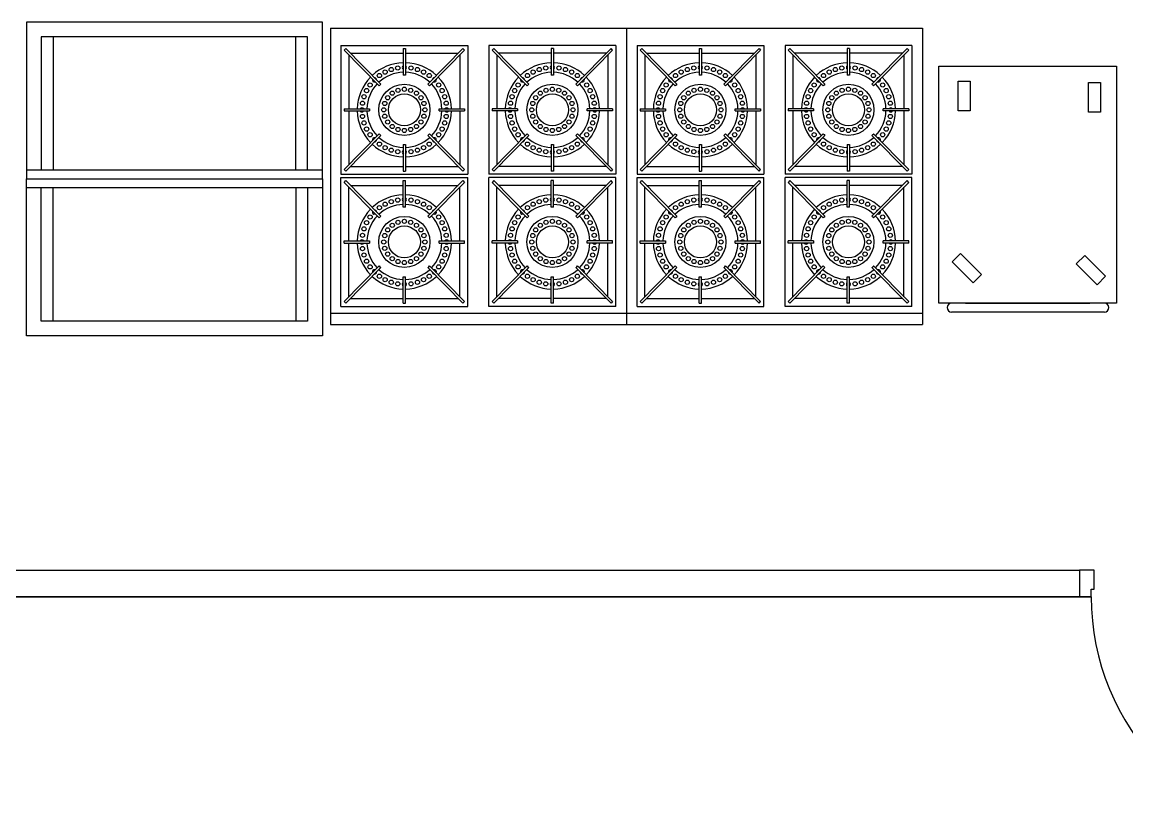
# Model space of a CAD drawing. Header units: metres. Extents: x -331 to 2982, y 362 to 2539.
# Drawn here: x 2870.933 to 2874.665, y 1395.24 to 1397.919 of the extents above; entities that cross this region are included whole.
import ezdxf

# ---------------------------------------------------------------- set-up
doc = ezdxf.new("R2010")
doc.units = ezdxf.units.M
doc.layers.add('Div', color=251, linetype='Continuous')
doc.layers.add('Pis', color=251, linetype='Continuous')

msp = doc.modelspace()

# ---------------------------------------------------------------- linework, layer by layer
at = {"layer": 'Div', "lineweight": 0}
for p, q in [((2869.6673, 1396.0675), (2874.5043, 1396.0675)), ((2871.4911, 1396.0675), (2874.5043, 1396.0675)), ((2869.6673, 1395.9775), (2874.5043, 1395.9775)), ((2874.5043, 1395.9775), (2869.6673, 1395.9775))]:
    msp.add_line(p, q, dxfattribs=at)
at = {"layer": 'Pis'}
for p, q in [((2870.9474, 1397.9185), (2870.9474, 1397.3885)), ((2871.9474, 1397.9185), (2870.9474, 1397.9185)), ((2871.9474, 1397.3885), (2871.9474, 1397.9185)), ((2871.9742, 1397.8975), (2871.9742, 1396.8975)), ((2871.9742, 1397.8975), (2872.9742, 1397.8975)), ((2872.9742, 1397.8975), (2872.9742, 1396.8975)), ((2872.9742, 1397.8975), (2872.9742, 1396.8975)), ((2872.9742, 1397.8975), (2873.9742, 1397.8975)), ((2873.9742, 1397.8975), (2873.9742, 1396.8975)), ((2870.9974, 1397.8685), (2870.9974, 1397.4185)), ((2871.8974, 1397.8685), (2870.9974, 1397.8685)), ((2871.0374, 1397.8685), (2871.0374, 1397.4185)), ((2871.8574, 1397.4185), (2871.8574, 1397.8685)), ((2871.8974, 1397.4185), (2871.8974, 1397.8685)), ((2872.01, 1397.8399), (2872.01, 1397.4043)), ((2872.01, 1397.8399), (2872.4384, 1397.8399)), ((2872.0207, 1397.8233), (2872.0261, 1397.8291)), ((2872.0207, 1397.8233), (2872.1389, 1397.7031)), ((2872.0261, 1397.8291), (2872.1446, 1397.7087)), ((2872.2204, 1397.8291), (2872.2204, 1397.7396)), ((2872.2204, 1397.8291), (2872.2279, 1397.8291)), ((2872.2279, 1397.8291), (2872.2279, 1397.7396)), ((2872.3037, 1397.7087), (2872.4222, 1397.8291)), ((2872.3094, 1397.7031), (2872.4277, 1397.8233)), ((2872.4222, 1397.8291), (2872.4277, 1397.8233)), ((2872.4384, 1397.8399), (2872.4384, 1397.4043)), ((2872.51, 1397.8399), (2872.51, 1397.4043)), ((2872.9384, 1397.8399), (2872.51, 1397.8399)), ((2872.5261, 1397.8291), (2872.5207, 1397.8233)), ((2872.6389, 1397.7031), (2872.5207, 1397.8233)), ((2872.6446, 1397.7087), (2872.5261, 1397.8291)), ((2872.7204, 1397.8291), (2872.7204, 1397.7396)), ((2872.7279, 1397.8291), (2872.7204, 1397.8291)), ((2872.7279, 1397.8291), (2872.7279, 1397.7396)), ((2872.9222, 1397.8291), (2872.8037, 1397.7087)), ((2872.9277, 1397.8233), (2872.8094, 1397.7031)), ((2872.9277, 1397.8233), (2872.9222, 1397.8291)), ((2872.9384, 1397.8399), (2872.9384, 1397.4043)), ((2873.01, 1397.8399), (2873.01, 1397.4043)), ((2873.01, 1397.8399), (2873.4384, 1397.8399)), ((2873.0207, 1397.8233), (2873.0261, 1397.8291)), ((2873.0207, 1397.8233), (2873.1389, 1397.7031)), ((2873.0261, 1397.8291), (2873.1446, 1397.7087)), ((2873.2204, 1397.8291), (2873.2204, 1397.7396)), ((2873.2204, 1397.8291), (2873.2279, 1397.8291)), ((2873.2279, 1397.8291), (2873.2279, 1397.7396)), ((2873.3037, 1397.7087), (2873.4222, 1397.8291)), ((2873.3094, 1397.7031), (2873.4277, 1397.8233)), ((2873.4222, 1397.8291), (2873.4277, 1397.8233)), ((2873.4384, 1397.8399), (2873.4384, 1397.4043)), ((2873.51, 1397.8399), (2873.51, 1397.4043)), ((2873.9384, 1397.8399), (2873.51, 1397.8399)), ((2873.5261, 1397.8291), (2873.5207, 1397.8233)), ((2873.6389, 1397.7031), (2873.5207, 1397.8233)), ((2873.6446, 1397.7087), (2873.5261, 1397.8291)), ((2873.7204, 1397.8291), (2873.7204, 1397.7396)), ((2873.7279, 1397.8291), (2873.7204, 1397.8291)), ((2873.7279, 1397.8291), (2873.7279, 1397.7396)), ((2873.9222, 1397.8291), (2873.8037, 1397.7087)), ((2873.9277, 1397.8233), (2873.8094, 1397.7031)), ((2873.9277, 1397.8233), (2873.9222, 1397.8291)), ((2873.9384, 1397.8399), (2873.9384, 1397.4043)), ((2872.0368, 1397.8069), (2872.0368, 1397.6258)), ((2872.0419, 1397.8131), (2872.2204, 1397.8131)), ((2872.2279, 1397.8131), (2872.4064, 1397.8131)), ((2872.4116, 1397.8069), (2872.4116, 1397.6258)), ((2872.5368, 1397.8069), (2872.5368, 1397.6258)), ((2872.7204, 1397.8131), (2872.5419, 1397.8131)), ((2872.9064, 1397.8131), (2872.7279, 1397.8131)), ((2872.9116, 1397.8069), (2872.9116, 1397.6258)), ((2873.0368, 1397.8069), (2873.0368, 1397.6258)), ((2873.0419, 1397.8131), (2873.2204, 1397.8131)), ((2873.2279, 1397.8131), (2873.4064, 1397.8131)), ((2873.4116, 1397.8069), (2873.4116, 1397.6258)), ((2873.5368, 1397.8069), (2873.5368, 1397.6258)), ((2873.7204, 1397.8131), (2873.5419, 1397.8131)), ((2873.9064, 1397.8131), (2873.7279, 1397.8131)), ((2873.9116, 1397.8069), (2873.9116, 1397.6258)), ((2874.0294, 1396.9691), (2874.0294, 1397.7691)), ((2874.0294, 1397.7691), (2874.6294, 1397.7691)), ((2874.6294, 1397.7691), (2874.6294, 1396.9691)), ((2874.0949, 1397.7189), (2874.1349, 1397.7189)), ((2874.0949, 1397.6189), (2874.0949, 1397.7189)), ((2874.1349, 1397.7189), (2874.1349, 1397.6189)), ((2874.5353, 1397.6146), (2874.5353, 1397.7146)), ((2874.5353, 1397.7146), (2874.5753, 1397.7146)), ((2874.5753, 1397.7146), (2874.5753, 1397.6146)), ((2872.0207, 1397.6258), (2872.0207, 1397.6183)), ((2872.0207, 1397.6258), (2872.1066, 1397.6258)), ((2872.0207, 1397.6183), (2872.1066, 1397.6183)), ((2872.0368, 1397.6183), (2872.0368, 1397.4372)), ((2872.3417, 1397.6258), (2872.4277, 1397.6258)), ((2872.3417, 1397.6183), (2872.4277, 1397.6183)), ((2872.4116, 1397.6183), (2872.4116, 1397.4372)), ((2872.4277, 1397.6258), (2872.4277, 1397.6183)), ((2872.5207, 1397.6258), (2872.5207, 1397.6183)), ((2872.6066, 1397.6258), (2872.5207, 1397.6258)), ((2872.6066, 1397.6183), (2872.5207, 1397.6183)), ((2872.5368, 1397.6183), (2872.5368, 1397.4372)), ((2872.9277, 1397.6258), (2872.8417, 1397.6258)), ((2872.9277, 1397.6183), (2872.8417, 1397.6183)), ((2872.9116, 1397.6183), (2872.9116, 1397.4372)), ((2872.9277, 1397.6258), (2872.9277, 1397.6183)), ((2873.0207, 1397.6258), (2873.0207, 1397.6183)), ((2873.0207, 1397.6258), (2873.1066, 1397.6258)), ((2873.0207, 1397.6183), (2873.1066, 1397.6183)), ((2873.0368, 1397.6183), (2873.0368, 1397.4372)), ((2873.3417, 1397.6258), (2873.4277, 1397.6258)), ((2873.3417, 1397.6183), (2873.4277, 1397.6183)), ((2873.4116, 1397.6183), (2873.4116, 1397.4372)), ((2873.4277, 1397.6258), (2873.4277, 1397.6183)), ((2873.5207, 1397.6258), (2873.5207, 1397.6183)), ((2873.6066, 1397.6258), (2873.5207, 1397.6258)), ((2873.6066, 1397.6183), (2873.5207, 1397.6183)), ((2873.5368, 1397.6183), (2873.5368, 1397.4372)), ((2873.9277, 1397.6258), (2873.8417, 1397.6258)), ((2873.9277, 1397.6183), (2873.8417, 1397.6183)), ((2873.9116, 1397.6183), (2873.9116, 1397.4372)), ((2873.9277, 1397.6258), (2873.9277, 1397.6183)), ((2874.1349, 1397.6189), (2874.0949, 1397.6189)), ((2874.5753, 1397.6146), (2874.5353, 1397.6146)), ((2872.0207, 1397.4209), (2872.1389, 1397.5411)), ((2872.0261, 1397.415), (2872.1446, 1397.5355)), ((2872.3037, 1397.5355), (2872.4222, 1397.415)), ((2872.3094, 1397.5411), (2872.4277, 1397.4209)), ((2872.6389, 1397.5411), (2872.5207, 1397.4209)), ((2872.6446, 1397.5355), (2872.5261, 1397.415)), ((2872.9222, 1397.415), (2872.8037, 1397.5355)), ((2872.9277, 1397.4209), (2872.8094, 1397.5411)), ((2873.0207, 1397.4209), (2873.1389, 1397.5411)), ((2873.0261, 1397.415), (2873.1446, 1397.5355)), ((2873.3037, 1397.5355), (2873.4222, 1397.415)), ((2873.3094, 1397.5411), (2873.4277, 1397.4209)), ((2873.6389, 1397.5411), (2873.5207, 1397.4209)), ((2873.6446, 1397.5355), (2873.5261, 1397.415)), ((2873.9222, 1397.415), (2873.8037, 1397.5355)), ((2873.9277, 1397.4209), (2873.8094, 1397.5411)), ((2872.2204, 1397.5046), (2872.2204, 1397.415)), ((2872.2279, 1397.5046), (2872.2279, 1397.415)), ((2872.7204, 1397.5046), (2872.7204, 1397.415)), ((2872.7279, 1397.5046), (2872.7279, 1397.415)), ((2873.2204, 1397.5046), (2873.2204, 1397.415)), ((2873.2279, 1397.5046), (2873.2279, 1397.415)), ((2873.7204, 1397.5046), (2873.7204, 1397.415)), ((2873.7279, 1397.5046), (2873.7279, 1397.415)), ((2871.9474, 1397.4185), (2870.9474, 1397.4185)), ((2872.01, 1397.4043), (2872.4384, 1397.4043)), ((2872.0207, 1397.4209), (2872.0261, 1397.415)), ((2872.0419, 1397.4311), (2872.2204, 1397.4311)), ((2872.2204, 1397.415), (2872.2279, 1397.415)), ((2872.2279, 1397.4311), (2872.4064, 1397.4311)), ((2872.4222, 1397.415), (2872.4277, 1397.4209)), ((2872.9384, 1397.4043), (2872.51, 1397.4043)), ((2872.5261, 1397.415), (2872.5207, 1397.4209)), ((2872.7204, 1397.4311), (2872.5419, 1397.4311)), ((2872.7279, 1397.415), (2872.7204, 1397.415)), ((2872.9064, 1397.4311), (2872.7279, 1397.4311)), ((2872.9277, 1397.4209), (2872.9222, 1397.415)), ((2873.01, 1397.4043), (2873.4384, 1397.4043)), ((2873.0207, 1397.4209), (2873.0261, 1397.415)), ((2873.0419, 1397.4311), (2873.2204, 1397.4311)), ((2873.2204, 1397.415), (2873.2279, 1397.415)), ((2873.2279, 1397.4311), (2873.4064, 1397.4311)), ((2873.4222, 1397.415), (2873.4277, 1397.4209)), ((2873.9384, 1397.4043), (2873.51, 1397.4043)), ((2873.5261, 1397.415), (2873.5207, 1397.4209)), ((2873.7204, 1397.4311), (2873.5419, 1397.4311)), ((2873.7279, 1397.415), (2873.7204, 1397.415)), ((2873.9064, 1397.4311), (2873.7279, 1397.4311)), ((2873.9277, 1397.4209), (2873.9222, 1397.415)), ((2870.9474, 1397.3885), (2871.9474, 1397.3885)), ((2870.9474, 1396.8585), (2870.9474, 1397.3885)), ((2870.9474, 1397.3885), (2871.9474, 1397.3885)), ((2871.9474, 1397.3885), (2871.9474, 1396.8585)), ((2872.01, 1396.958), (2872.01, 1397.3936)), ((2872.01, 1397.3936), (2872.4384, 1397.3936)), ((2872.0207, 1397.377), (2872.0261, 1397.3829)), ((2872.0207, 1397.377), (2872.1389, 1397.2568)), ((2872.0261, 1397.3829), (2872.1446, 1397.2624)), ((2872.0419, 1397.3668), (2872.2204, 1397.3668)), ((2872.2204, 1397.3829), (2872.2279, 1397.3829)), ((2872.2204, 1397.2933), (2872.2204, 1397.3829)), ((2872.2279, 1397.2933), (2872.2279, 1397.3829)), ((2872.2279, 1397.3668), (2872.4064, 1397.3668)), ((2872.3037, 1397.2624), (2872.4222, 1397.3829)), ((2872.3094, 1397.2568), (2872.4277, 1397.377)), ((2872.4222, 1397.3829), (2872.4277, 1397.377)), ((2872.4384, 1396.958), (2872.4384, 1397.3936)), ((2872.51, 1396.958), (2872.51, 1397.3936)), ((2872.9384, 1397.3936), (2872.51, 1397.3936)), ((2872.5261, 1397.3829), (2872.5207, 1397.377)), ((2872.6389, 1397.2568), (2872.5207, 1397.377)), ((2872.6446, 1397.2624), (2872.5261, 1397.3829)), ((2872.7204, 1397.3668), (2872.5419, 1397.3668)), ((2872.7279, 1397.3829), (2872.7204, 1397.3829)), ((2872.7204, 1397.2933), (2872.7204, 1397.3829)), ((2872.7279, 1397.2933), (2872.7279, 1397.3829)), ((2872.9064, 1397.3668), (2872.7279, 1397.3668)), ((2872.9222, 1397.3829), (2872.8037, 1397.2624)), ((2872.9277, 1397.377), (2872.8094, 1397.2568)), ((2872.9277, 1397.377), (2872.9222, 1397.3829)), ((2872.9384, 1396.958), (2872.9384, 1397.3936)), ((2873.01, 1396.958), (2873.01, 1397.3936)), ((2873.01, 1397.3936), (2873.4384, 1397.3936)), ((2873.0207, 1397.377), (2873.0261, 1397.3829)), ((2873.0207, 1397.377), (2873.1389, 1397.2568)), ((2873.0261, 1397.3829), (2873.1446, 1397.2624)), ((2873.0419, 1397.3668), (2873.2204, 1397.3668)), ((2873.2204, 1397.3829), (2873.2279, 1397.3829)), ((2873.2204, 1397.2933), (2873.2204, 1397.3829)), ((2873.2279, 1397.2933), (2873.2279, 1397.3829)), ((2873.2279, 1397.3668), (2873.4064, 1397.3668)), ((2873.3037, 1397.2624), (2873.4222, 1397.3829)), ((2873.3094, 1397.2568), (2873.4277, 1397.377)), ((2873.4222, 1397.3829), (2873.4277, 1397.377)), ((2873.4384, 1396.958), (2873.4384, 1397.3936)), ((2873.51, 1396.958), (2873.51, 1397.3936)), ((2873.9384, 1397.3936), (2873.51, 1397.3936)), ((2873.5261, 1397.3829), (2873.5207, 1397.377)), ((2873.6389, 1397.2568), (2873.5207, 1397.377)), ((2873.6446, 1397.2624), (2873.5261, 1397.3829)), ((2873.7204, 1397.3668), (2873.5419, 1397.3668)), ((2873.7279, 1397.3829), (2873.7204, 1397.3829)), ((2873.7204, 1397.2933), (2873.7204, 1397.3829)), ((2873.7279, 1397.2933), (2873.7279, 1397.3829)), ((2873.9064, 1397.3668), (2873.7279, 1397.3668)), ((2873.9222, 1397.3829), (2873.8037, 1397.2624)), ((2873.9277, 1397.377), (2873.8094, 1397.2568)), ((2873.9277, 1397.377), (2873.9222, 1397.3829)), ((2873.9384, 1396.958), (2873.9384, 1397.3936)), ((2871.9474, 1397.3585), (2870.9474, 1397.3585)), ((2870.9974, 1396.9085), (2870.9974, 1397.3585)), ((2871.0374, 1396.9085), (2871.0374, 1397.3585)), ((2871.8574, 1397.3585), (2871.8574, 1396.9085)), ((2871.8974, 1397.3585), (2871.8974, 1396.9085)), ((2872.0368, 1397.1796), (2872.0368, 1397.3607)), ((2872.4116, 1397.1796), (2872.4116, 1397.3607)), ((2872.5368, 1397.1796), (2872.5368, 1397.3607)), ((2872.9116, 1397.1796), (2872.9116, 1397.3607)), ((2873.0368, 1397.1796), (2873.0368, 1397.3607)), ((2873.4116, 1397.1796), (2873.4116, 1397.3607)), ((2873.5368, 1397.1796), (2873.5368, 1397.3607)), ((2873.9116, 1397.1796), (2873.9116, 1397.3607)), ((2872.0207, 1397.1796), (2872.1066, 1397.1796)), ((2872.0207, 1397.1721), (2872.0207, 1397.1796)), ((2872.3417, 1397.1796), (2872.4277, 1397.1796)), ((2872.4277, 1397.1721), (2872.4277, 1397.1796)), ((2872.6066, 1397.1796), (2872.5207, 1397.1796)), ((2872.5207, 1397.1721), (2872.5207, 1397.1796)), ((2872.9277, 1397.1796), (2872.8417, 1397.1796)), ((2872.9277, 1397.1721), (2872.9277, 1397.1796)), ((2873.0207, 1397.1796), (2873.1066, 1397.1796)), ((2873.0207, 1397.1721), (2873.0207, 1397.1796)), ((2873.3417, 1397.1796), (2873.4277, 1397.1796)), ((2873.4277, 1397.1721), (2873.4277, 1397.1796)), ((2873.6066, 1397.1796), (2873.5207, 1397.1796)), ((2873.5207, 1397.1721), (2873.5207, 1397.1796)), ((2873.9277, 1397.1796), (2873.8417, 1397.1796)), ((2873.9277, 1397.1721), (2873.9277, 1397.1796)), ((2872.0207, 1397.1721), (2872.1066, 1397.1721)), ((2872.0368, 1396.9909), (2872.0368, 1397.1721)), ((2872.3417, 1397.1721), (2872.4277, 1397.1721)), ((2872.4116, 1396.9909), (2872.4116, 1397.1721)), ((2872.6066, 1397.1721), (2872.5207, 1397.1721)), ((2872.5368, 1396.9909), (2872.5368, 1397.1721)), ((2872.9277, 1397.1721), (2872.8417, 1397.1721)), ((2872.9116, 1396.9909), (2872.9116, 1397.1721)), ((2873.0207, 1397.1721), (2873.1066, 1397.1721)), ((2873.0368, 1396.9909), (2873.0368, 1397.1721)), ((2873.3417, 1397.1721), (2873.4277, 1397.1721)), ((2873.4116, 1396.9909), (2873.4116, 1397.1721)), ((2873.6066, 1397.1721), (2873.5207, 1397.1721)), ((2873.5368, 1396.9909), (2873.5368, 1397.1721)), ((2873.9277, 1397.1721), (2873.8417, 1397.1721)), ((2873.9116, 1396.9909), (2873.9116, 1397.1721)), ((2874.0746, 1397.1084), (2874.1029, 1397.1367)), ((2874.1453, 1397.0377), (2874.0746, 1397.1084)), ((2874.1029, 1397.1367), (2874.1736, 1397.066)), ((2874.4939, 1397.1022), (2874.5222, 1397.1305)), ((2874.5222, 1397.1305), (2874.5929, 1397.0597)), ((2872.0207, 1396.9746), (2872.1389, 1397.0948)), ((2872.0261, 1396.9687), (2872.1446, 1397.0892)), ((2872.3037, 1397.0892), (2872.4222, 1396.9687)), ((2872.3094, 1397.0948), (2872.4277, 1396.9746)), ((2872.6389, 1397.0948), (2872.5207, 1396.9746)), ((2872.6446, 1397.0892), (2872.5261, 1396.9687)), ((2872.9222, 1396.9687), (2872.8037, 1397.0892)), ((2872.9277, 1396.9746), (2872.8094, 1397.0948)), ((2873.0207, 1396.9746), (2873.1389, 1397.0948)), ((2873.0261, 1396.9687), (2873.1446, 1397.0892)), ((2873.3037, 1397.0892), (2873.4222, 1396.9687)), ((2873.3094, 1397.0948), (2873.4277, 1396.9746)), ((2873.6389, 1397.0948), (2873.5207, 1396.9746)), ((2873.6446, 1397.0892), (2873.5261, 1396.9687)), ((2873.9222, 1396.9687), (2873.8037, 1397.0892)), ((2873.9277, 1396.9746), (2873.8094, 1397.0948)), ((2874.5647, 1397.0315), (2874.4939, 1397.1022)), ((2872.2204, 1396.9687), (2872.2204, 1397.0583)), ((2872.2279, 1396.9687), (2872.2279, 1397.0583)), ((2872.7204, 1396.9687), (2872.7204, 1397.0583)), ((2872.7279, 1396.9687), (2872.7279, 1397.0583)), ((2873.2204, 1396.9687), (2873.2204, 1397.0583)), ((2873.2279, 1396.9687), (2873.2279, 1397.0583)), ((2873.7204, 1396.9687), (2873.7204, 1397.0583)), ((2873.7279, 1396.9687), (2873.7279, 1397.0583)), ((2874.1736, 1397.066), (2874.1453, 1397.0377)), ((2874.5929, 1397.0597), (2874.5647, 1397.0315)), ((2872.01, 1396.958), (2872.4384, 1396.958)), ((2872.0207, 1396.9746), (2872.0261, 1396.9687)), ((2872.0419, 1396.9848), (2872.2204, 1396.9848)), ((2872.2204, 1396.9687), (2872.2279, 1396.9687)), ((2872.2279, 1396.9848), (2872.4064, 1396.9848)), ((2872.4222, 1396.9687), (2872.4277, 1396.9746)), ((2872.9384, 1396.958), (2872.51, 1396.958)), ((2872.5261, 1396.9687), (2872.5207, 1396.9746)), ((2872.7204, 1396.9848), (2872.5419, 1396.9848)), ((2872.7279, 1396.9687), (2872.7204, 1396.9687)), ((2872.9064, 1396.9848), (2872.7279, 1396.9848)), ((2872.9277, 1396.9746), (2872.9222, 1396.9687)), ((2873.01, 1396.958), (2873.4384, 1396.958)), ((2873.0207, 1396.9746), (2873.0261, 1396.9687)), ((2873.0419, 1396.9848), (2873.2204, 1396.9848)), ((2873.2204, 1396.9687), (2873.2279, 1396.9687)), ((2873.2279, 1396.9848), (2873.4064, 1396.9848)), ((2873.4222, 1396.9687), (2873.4277, 1396.9746)), ((2873.9384, 1396.958), (2873.51, 1396.958)), ((2873.5261, 1396.9687), (2873.5207, 1396.9746)), ((2873.7204, 1396.9848), (2873.5419, 1396.9848)), ((2873.7279, 1396.9687), (2873.7204, 1396.9687)), ((2873.9064, 1396.9848), (2873.7279, 1396.9848)), ((2873.9277, 1396.9746), (2873.9222, 1396.9687)), ((2874.6294, 1396.9691), (2874.0294, 1396.9691)), ((2874.1194, 1396.9691), (2874.5394, 1396.9691)), ((2871.9742, 1396.9356), (2872.9742, 1396.9356)), ((2872.9742, 1396.9356), (2873.9742, 1396.9356)), ((2874.5888, 1396.9391), (2874.0723, 1396.9391)), ((2871.8974, 1396.9085), (2870.9974, 1396.9085)), ((2871.9742, 1396.8975), (2872.9742, 1396.8975)), ((2872.9742, 1396.8975), (2873.9742, 1396.8975)), ((2871.9474, 1396.8585), (2870.9474, 1396.8585)), ((2869.6673, 1396.0675), (2874.5043, 1396.0675)), ((2871.4911, 1396.0675), (2874.5043, 1396.0675)), ((2874.5543, 1396.0675), (2874.5043, 1396.0675)), ((2874.5543, 1396.0675), (2874.5043, 1396.0675)), ((2874.5043, 1396.0675), (2874.5043, 1395.9775)), ((2874.5543, 1396.0025), (2874.5543, 1396.0675)), ((2874.5443, 1395.9775), (2874.5443, 1396.0025)), ((2874.5443, 1396.0025), (2874.5543, 1396.0025)), ((2869.6673, 1395.9775), (2874.5043, 1395.9775)), ((2874.5043, 1395.9775), (2869.6673, 1395.9775)), ((2874.5443, 1395.9775), (2874.5043, 1395.9775)), ((2874.5043, 1395.9775), (2874.5443, 1395.9775))]:
    msp.add_line(p, q, dxfattribs=at)
for centre, radius in [((2872.14, 1397.7379), 0.00711), ((2872.1592, 1397.7496), 0.00711), ((2872.1799, 1397.7582), 0.00711), ((2872.2018, 1397.7635), 0.00711), ((2872.2466, 1397.7635), 0.00711), ((2872.2684, 1397.7582), 0.00711), ((2872.2892, 1397.7496), 0.00711), ((2872.3083, 1397.7379), 0.00711), ((2872.64, 1397.7379), 0.00711), ((2872.6592, 1397.7496), 0.00711), ((2872.6799, 1397.7582), 0.00711), ((2872.7018, 1397.7635), 0.00711), ((2872.7466, 1397.7635), 0.00711), ((2872.7684, 1397.7582), 0.00711), ((2872.7892, 1397.7496), 0.00711), ((2872.8083, 1397.7379), 0.00711), ((2873.14, 1397.7379), 0.00711), ((2873.1592, 1397.7496), 0.00711), ((2873.1799, 1397.7582), 0.00711), ((2873.2018, 1397.7635), 0.00711), ((2873.2466, 1397.7635), 0.00711), ((2873.2684, 1397.7582), 0.00711), ((2873.2892, 1397.7496), 0.00711), ((2873.3083, 1397.7379), 0.00711), ((2873.64, 1397.7379), 0.00711), ((2873.6592, 1397.7496), 0.00711), ((2873.6799, 1397.7582), 0.00711), ((2873.7018, 1397.7635), 0.00711), ((2873.7466, 1397.7635), 0.00711), ((2873.7684, 1397.7582), 0.00711), ((2873.7892, 1397.7496), 0.00711), ((2873.8083, 1397.7379), 0.00711), ((2872.1084, 1397.7062), 0.00711), ((2872.2242, 1397.6221), 0.0863), ((2872.34, 1397.7062), 0.00711), ((2872.6084, 1397.7062), 0.00711), ((2872.7242, 1397.6221), 0.0863), ((2872.84, 1397.7062), 0.00711), ((2873.1084, 1397.7062), 0.00711), ((2873.2242, 1397.6221), 0.0863), ((2873.34, 1397.7062), 0.00711), ((2873.6084, 1397.7062), 0.00711), ((2873.7242, 1397.6221), 0.0863), ((2873.84, 1397.7062), 0.00711), ((2872.088, 1397.6663), 0.00711), ((2872.0966, 1397.6871), 0.00711), ((2872.1679, 1397.663), 0.00711), ((2872.2242, 1397.6221), 0.0541), ((2872.1833, 1397.6784), 0.00711), ((2872.2027, 1397.6882), 0.00711), ((2872.2242, 1397.6916), 0.00711), ((2872.2457, 1397.6882), 0.00711), ((2872.2651, 1397.6784), 0.00711), ((2872.2804, 1397.663), 0.00711), ((2872.3517, 1397.6871), 0.00711), ((2872.3603, 1397.6663), 0.00711), ((2872.588, 1397.6663), 0.00711), ((2872.5966, 1397.6871), 0.00711), ((2872.6679, 1397.663), 0.00711), ((2872.7242, 1397.6221), 0.0541), ((2872.6833, 1397.6784), 0.00711), ((2872.7027, 1397.6882), 0.00711), ((2872.7242, 1397.6916), 0.00711), ((2872.7457, 1397.6882), 0.00711), ((2872.7651, 1397.6784), 0.00711), ((2872.7804, 1397.663), 0.00711), ((2872.8517, 1397.6871), 0.00711), ((2872.8603, 1397.6663), 0.00711), ((2873.088, 1397.6663), 0.00711), ((2873.0966, 1397.6871), 0.00711), ((2873.1679, 1397.663), 0.00711), ((2873.2242, 1397.6221), 0.0541), ((2873.1833, 1397.6784), 0.00711), ((2873.2027, 1397.6882), 0.00711), ((2873.2242, 1397.6916), 0.00711), ((2873.2457, 1397.6882), 0.00711), ((2873.2651, 1397.6784), 0.00711), ((2873.2804, 1397.663), 0.00711), ((2873.3517, 1397.6871), 0.00711), ((2873.3603, 1397.6663), 0.00711), ((2873.588, 1397.6663), 0.00711), ((2873.5966, 1397.6871), 0.00711), ((2873.6679, 1397.663), 0.00711), ((2873.7242, 1397.6221), 0.0541), ((2873.6833, 1397.6784), 0.00711), ((2873.7027, 1397.6882), 0.00711), ((2873.7242, 1397.6916), 0.00711), ((2873.7457, 1397.6882), 0.00711), ((2873.7651, 1397.6784), 0.00711), ((2873.7804, 1397.663), 0.00711), ((2873.8517, 1397.6871), 0.00711), ((2873.8603, 1397.6663), 0.00711), ((2872.0828, 1397.6445), 0.00711), ((2872.1546, 1397.6221), 0.00711), ((2872.158, 1397.6436), 0.00711), ((2872.2903, 1397.6436), 0.00711), ((2872.2937, 1397.6221), 0.00711), ((2872.3656, 1397.6445), 0.00711), ((2872.5828, 1397.6445), 0.00711), ((2872.6546, 1397.6221), 0.00711), ((2872.658, 1397.6436), 0.00711), ((2872.7903, 1397.6436), 0.00711), ((2872.7937, 1397.6221), 0.00711), ((2872.8656, 1397.6445), 0.00711), ((2873.0828, 1397.6445), 0.00711), ((2873.1546, 1397.6221), 0.00711), ((2873.158, 1397.6436), 0.00711), ((2873.2903, 1397.6436), 0.00711), ((2873.2937, 1397.6221), 0.00711), ((2873.3656, 1397.6445), 0.00711), ((2873.5828, 1397.6445), 0.00711), ((2873.6546, 1397.6221), 0.00711), ((2873.658, 1397.6436), 0.00711), ((2873.7903, 1397.6436), 0.00711), ((2873.7937, 1397.6221), 0.00711), ((2873.8656, 1397.6445), 0.00711), ((2872.0828, 1397.5997), 0.00711), ((2872.158, 1397.6006), 0.00711), ((2872.2903, 1397.6006), 0.00711), ((2872.3656, 1397.5997), 0.00711), ((2872.5828, 1397.5997), 0.00711), ((2872.658, 1397.6006), 0.00711), ((2872.7903, 1397.6006), 0.00711), ((2872.8656, 1397.5997), 0.00711), ((2873.0828, 1397.5997), 0.00711), ((2873.158, 1397.6006), 0.00711), ((2873.2903, 1397.6006), 0.00711), ((2873.3656, 1397.5997), 0.00711), ((2873.5828, 1397.5997), 0.00711), ((2873.658, 1397.6006), 0.00711), ((2873.7903, 1397.6006), 0.00711), ((2873.8656, 1397.5997), 0.00711), ((2872.088, 1397.5779), 0.00711), ((2872.0966, 1397.5571), 0.00711), ((2872.1679, 1397.5812), 0.00711), ((2872.1833, 1397.5658), 0.00711), ((2872.2027, 1397.5559), 0.00711), ((2872.2242, 1397.5525), 0.00711), ((2872.2457, 1397.5559), 0.00711), ((2872.2651, 1397.5658), 0.00711), ((2872.2804, 1397.5812), 0.00711), ((2872.3517, 1397.5571), 0.00711), ((2872.3603, 1397.5779), 0.00711), ((2872.588, 1397.5779), 0.00711), ((2872.5966, 1397.5571), 0.00711), ((2872.6679, 1397.5812), 0.00711), ((2872.6833, 1397.5658), 0.00711), ((2872.7027, 1397.5559), 0.00711), ((2872.7242, 1397.5525), 0.00711), ((2872.7457, 1397.5559), 0.00711), ((2872.7651, 1397.5658), 0.00711), ((2872.7804, 1397.5812), 0.00711), ((2872.8517, 1397.5571), 0.00711), ((2872.8603, 1397.5779), 0.00711), ((2873.088, 1397.5779), 0.00711), ((2873.0966, 1397.5571), 0.00711), ((2873.1679, 1397.5812), 0.00711), ((2873.1833, 1397.5658), 0.00711), ((2873.2027, 1397.5559), 0.00711), ((2873.2242, 1397.5525), 0.00711), ((2873.2457, 1397.5559), 0.00711), ((2873.2651, 1397.5658), 0.00711), ((2873.2804, 1397.5812), 0.00711), ((2873.3517, 1397.5571), 0.00711), ((2873.3603, 1397.5779), 0.00711), ((2873.588, 1397.5779), 0.00711), ((2873.5966, 1397.5571), 0.00711), ((2873.6679, 1397.5812), 0.00711), ((2873.6833, 1397.5658), 0.00711), ((2873.7027, 1397.5559), 0.00711), ((2873.7242, 1397.5525), 0.00711), ((2873.7457, 1397.5559), 0.00711), ((2873.7651, 1397.5658), 0.00711), ((2873.7804, 1397.5812), 0.00711), ((2873.8517, 1397.5571), 0.00711), ((2873.8603, 1397.5779), 0.00711), ((2872.1084, 1397.5379), 0.00711), ((2872.34, 1397.5379), 0.00711), ((2872.6084, 1397.5379), 0.00711), ((2872.84, 1397.5379), 0.00711), ((2873.1084, 1397.5379), 0.00711), ((2873.34, 1397.5379), 0.00711), ((2873.6084, 1397.5379), 0.00711), ((2873.84, 1397.5379), 0.00711), ((2872.14, 1397.5063), 0.00711), ((2872.1592, 1397.4945), 0.00711), ((2872.1799, 1397.4859), 0.00711), ((2872.2018, 1397.4807), 0.00711), ((2872.2466, 1397.4807), 0.00711), ((2872.2684, 1397.4859), 0.00711), ((2872.2892, 1397.4945), 0.00711), ((2872.3083, 1397.5063), 0.00711), ((2872.64, 1397.5063), 0.00711), ((2872.6592, 1397.4945), 0.00711), ((2872.6799, 1397.4859), 0.00711), ((2872.7018, 1397.4807), 0.00711), ((2872.7466, 1397.4807), 0.00711), ((2872.7684, 1397.4859), 0.00711), ((2872.7892, 1397.4945), 0.00711), ((2872.8083, 1397.5063), 0.00711), ((2873.14, 1397.5063), 0.00711), ((2873.1592, 1397.4945), 0.00711), ((2873.1799, 1397.4859), 0.00711), ((2873.2018, 1397.4807), 0.00711), ((2873.2466, 1397.4807), 0.00711), ((2873.2684, 1397.4859), 0.00711), ((2873.2892, 1397.4945), 0.00711), ((2873.3083, 1397.5063), 0.00711), ((2873.64, 1397.5063), 0.00711), ((2873.6592, 1397.4945), 0.00711), ((2873.6799, 1397.4859), 0.00711), ((2873.7018, 1397.4807), 0.00711), ((2873.7466, 1397.4807), 0.00711), ((2873.7684, 1397.4859), 0.00711), ((2873.7892, 1397.4945), 0.00711), ((2873.8083, 1397.5063), 0.00711), ((2872.14, 1397.2916), 0.00711), ((2872.1592, 1397.3034), 0.00711), ((2872.1799, 1397.312), 0.00711), ((2872.2018, 1397.3172), 0.00711), ((2872.2466, 1397.3172), 0.00711), ((2872.2684, 1397.312), 0.00711), ((2872.2892, 1397.3034), 0.00711), ((2872.3083, 1397.2916), 0.00711), ((2872.64, 1397.2916), 0.00711), ((2872.6592, 1397.3034), 0.00711), ((2872.6799, 1397.312), 0.00711), ((2872.7018, 1397.3172), 0.00711), ((2872.7466, 1397.3172), 0.00711), ((2872.7684, 1397.312), 0.00711), ((2872.7892, 1397.3034), 0.00711), ((2872.8083, 1397.2916), 0.00711), ((2873.14, 1397.2916), 0.00711), ((2873.1592, 1397.3034), 0.00711), ((2873.1799, 1397.312), 0.00711), ((2873.2018, 1397.3172), 0.00711), ((2873.2466, 1397.3172), 0.00711), ((2873.2684, 1397.312), 0.00711), ((2873.2892, 1397.3034), 0.00711), ((2873.3083, 1397.2916), 0.00711), ((2873.64, 1397.2916), 0.00711), ((2873.6592, 1397.3034), 0.00711), ((2873.6799, 1397.312), 0.00711), ((2873.7018, 1397.3172), 0.00711), ((2873.7466, 1397.3172), 0.00711), ((2873.7684, 1397.312), 0.00711), ((2873.7892, 1397.3034), 0.00711), ((2873.8083, 1397.2916), 0.00711), ((2872.1084, 1397.26), 0.00711), ((2872.2242, 1397.1758), 0.0863), ((2872.34, 1397.26), 0.00711), ((2872.6084, 1397.26), 0.00711), ((2872.7242, 1397.1758), 0.0863), ((2872.84, 1397.26), 0.00711), ((2873.1084, 1397.26), 0.00711), ((2873.2242, 1397.1758), 0.0863), ((2873.34, 1397.26), 0.00711), ((2873.6084, 1397.26), 0.00711), ((2873.7242, 1397.1758), 0.0863), ((2873.84, 1397.26), 0.00711), ((2872.088, 1397.22), 0.00711), ((2872.0966, 1397.2408), 0.00711), ((2872.1679, 1397.2167), 0.00711), ((2872.2242, 1397.1758), 0.0541), ((2872.1833, 1397.2321), 0.00711), ((2872.2027, 1397.242), 0.00711), ((2872.2242, 1397.2454), 0.00711), ((2872.2457, 1397.242), 0.00711), ((2872.2651, 1397.2321), 0.00711), ((2872.2804, 1397.2167), 0.00711), ((2872.3517, 1397.2408), 0.00711), ((2872.3603, 1397.22), 0.00711), ((2872.588, 1397.22), 0.00711), ((2872.5966, 1397.2408), 0.00711), ((2872.6679, 1397.2167), 0.00711), ((2872.7242, 1397.1758), 0.0541), ((2872.6833, 1397.2321), 0.00711), ((2872.7027, 1397.242), 0.00711), ((2872.7242, 1397.2454), 0.00711), ((2872.7457, 1397.242), 0.00711), ((2872.7651, 1397.2321), 0.00711), ((2872.7804, 1397.2167), 0.00711), ((2872.8517, 1397.2408), 0.00711), ((2872.8603, 1397.22), 0.00711), ((2873.088, 1397.22), 0.00711), ((2873.0966, 1397.2408), 0.00711), ((2873.1679, 1397.2167), 0.00711), ((2873.2242, 1397.1758), 0.0541), ((2873.1833, 1397.2321), 0.00711), ((2873.2027, 1397.242), 0.00711), ((2873.2242, 1397.2454), 0.00711), ((2873.2457, 1397.242), 0.00711), ((2873.2651, 1397.2321), 0.00711), ((2873.2804, 1397.2167), 0.00711), ((2873.3517, 1397.2408), 0.00711), ((2873.3603, 1397.22), 0.00711), ((2873.588, 1397.22), 0.00711), ((2873.5966, 1397.2408), 0.00711), ((2873.6679, 1397.2167), 0.00711), ((2873.7242, 1397.1758), 0.0541), ((2873.6833, 1397.2321), 0.00711), ((2873.7027, 1397.242), 0.00711), ((2873.7242, 1397.2454), 0.00711), ((2873.7457, 1397.242), 0.00711), ((2873.7651, 1397.2321), 0.00711), ((2873.7804, 1397.2167), 0.00711), ((2873.8517, 1397.2408), 0.00711), ((2873.8603, 1397.22), 0.00711), ((2872.0828, 1397.1982), 0.00711), ((2872.1546, 1397.1758), 0.00711), ((2872.158, 1397.1973), 0.00711), ((2872.2903, 1397.1973), 0.00711), ((2872.2937, 1397.1758), 0.00711), ((2872.3656, 1397.1982), 0.00711), ((2872.5828, 1397.1982), 0.00711), ((2872.6546, 1397.1758), 0.00711), ((2872.658, 1397.1973), 0.00711), ((2872.7903, 1397.1973), 0.00711), ((2872.7937, 1397.1758), 0.00711), ((2872.8656, 1397.1982), 0.00711), ((2873.0828, 1397.1982), 0.00711), ((2873.1546, 1397.1758), 0.00711), ((2873.158, 1397.1973), 0.00711), ((2873.2903, 1397.1973), 0.00711), ((2873.2937, 1397.1758), 0.00711), ((2873.3656, 1397.1982), 0.00711), ((2873.5828, 1397.1982), 0.00711), ((2873.6546, 1397.1758), 0.00711), ((2873.658, 1397.1973), 0.00711), ((2873.7903, 1397.1973), 0.00711), ((2873.7937, 1397.1758), 0.00711), ((2873.8656, 1397.1982), 0.00711), ((2872.0828, 1397.1534), 0.00711), ((2872.158, 1397.1543), 0.00711), ((2872.1679, 1397.1349), 0.00711), ((2872.2804, 1397.1349), 0.00711), ((2872.2903, 1397.1543), 0.00711), ((2872.3656, 1397.1534), 0.00711), ((2872.5828, 1397.1534), 0.00711), ((2872.658, 1397.1543), 0.00711), ((2872.6679, 1397.1349), 0.00711), ((2872.7804, 1397.1349), 0.00711), ((2872.7903, 1397.1543), 0.00711), ((2872.8656, 1397.1534), 0.00711), ((2873.0828, 1397.1534), 0.00711), ((2873.158, 1397.1543), 0.00711), ((2873.1679, 1397.1349), 0.00711), ((2873.2804, 1397.1349), 0.00711), ((2873.2903, 1397.1543), 0.00711), ((2873.3656, 1397.1534), 0.00711), ((2873.5828, 1397.1534), 0.00711), ((2873.658, 1397.1543), 0.00711), ((2873.6679, 1397.1349), 0.00711), ((2873.7804, 1397.1349), 0.00711), ((2873.7903, 1397.1543), 0.00711), ((2873.8656, 1397.1534), 0.00711), ((2872.088, 1397.1316), 0.00711), ((2872.0966, 1397.1108), 0.00711), ((2872.1833, 1397.1195), 0.00711), ((2872.2027, 1397.1097), 0.00711), ((2872.2242, 1397.1063), 0.00711), ((2872.2457, 1397.1097), 0.00711), ((2872.2651, 1397.1195), 0.00711), ((2872.3517, 1397.1108), 0.00711), ((2872.3603, 1397.1316), 0.00711), ((2872.588, 1397.1316), 0.00711), ((2872.5966, 1397.1108), 0.00711), ((2872.6833, 1397.1195), 0.00711), ((2872.7027, 1397.1097), 0.00711), ((2872.7242, 1397.1063), 0.00711), ((2872.7457, 1397.1097), 0.00711), ((2872.7651, 1397.1195), 0.00711), ((2872.8517, 1397.1108), 0.00711), ((2872.8603, 1397.1316), 0.00711), ((2873.088, 1397.1316), 0.00711), ((2873.0966, 1397.1108), 0.00711), ((2873.1833, 1397.1195), 0.00711), ((2873.2027, 1397.1097), 0.00711), ((2873.2242, 1397.1063), 0.00711), ((2873.2457, 1397.1097), 0.00711), ((2873.2651, 1397.1195), 0.00711), ((2873.3517, 1397.1108), 0.00711), ((2873.3603, 1397.1316), 0.00711), ((2873.588, 1397.1316), 0.00711), ((2873.5966, 1397.1108), 0.00711), ((2873.6833, 1397.1195), 0.00711), ((2873.7027, 1397.1097), 0.00711), ((2873.7242, 1397.1063), 0.00711), ((2873.7457, 1397.1097), 0.00711), ((2873.7651, 1397.1195), 0.00711), ((2873.8517, 1397.1108), 0.00711), ((2873.8603, 1397.1316), 0.00711), ((2872.1084, 1397.0917), 0.00711), ((2872.34, 1397.0917), 0.00711), ((2872.6084, 1397.0917), 0.00711), ((2872.84, 1397.0917), 0.00711), ((2873.1084, 1397.0917), 0.00711), ((2873.34, 1397.0917), 0.00711), ((2873.6084, 1397.0917), 0.00711), ((2873.84, 1397.0917), 0.00711), ((2872.14, 1397.06), 0.00711), ((2872.1592, 1397.0483), 0.00711), ((2872.1799, 1397.0397), 0.00711), ((2872.2018, 1397.0344), 0.00711), ((2872.2466, 1397.0344), 0.00711), ((2872.2684, 1397.0397), 0.00711), ((2872.2892, 1397.0483), 0.00711), ((2872.3083, 1397.06), 0.00711), ((2872.64, 1397.06), 0.00711), ((2872.6592, 1397.0483), 0.00711), ((2872.6799, 1397.0397), 0.00711), ((2872.7018, 1397.0344), 0.00711), ((2872.7466, 1397.0344), 0.00711), ((2872.7684, 1397.0397), 0.00711), ((2872.7892, 1397.0483), 0.00711), ((2872.8083, 1397.06), 0.00711), ((2873.14, 1397.06), 0.00711), ((2873.1592, 1397.0483), 0.00711), ((2873.1799, 1397.0397), 0.00711), ((2873.2018, 1397.0344), 0.00711), ((2873.2466, 1397.0344), 0.00711), ((2873.2684, 1397.0397), 0.00711), ((2873.2892, 1397.0483), 0.00711), ((2873.3083, 1397.06), 0.00711), ((2873.64, 1397.06), 0.00711), ((2873.6592, 1397.0483), 0.00711), ((2873.6799, 1397.0397), 0.00711), ((2873.7018, 1397.0344), 0.00711), ((2873.7466, 1397.0344), 0.00711), ((2873.7684, 1397.0397), 0.00711), ((2873.7892, 1397.0483), 0.00711), ((2873.8083, 1397.06), 0.00711)]:
    msp.add_circle(centre, radius, dxfattribs=at)
for centre, radius, start, end in [((2872.2242, 1397.6221), 0.159, 91.3507, 133.0885), ((2872.2242, 1397.6221), 0.159, 46.9115, 88.6493), ((2872.7242, 1397.6221), 0.159, 91.3507, 133.0885), ((2872.7242, 1397.6221), 0.159, 46.9115, 88.6493), ((2873.2242, 1397.6221), 0.159, 91.3507, 133.0885), ((2873.2242, 1397.6221), 0.159, 46.9115, 88.6493), ((2873.7242, 1397.6221), 0.159, 91.3507, 133.0885), ((2873.7242, 1397.6221), 0.159, 46.9115, 88.6493), ((2872.2242, 1397.6221), 0.1268, 91.6938, 132.7232), ((2872.2242, 1397.7652), 0.00711, 121.8264, 238.1736), ((2872.2242, 1397.6221), 0.1176, 88.1733, 91.8267), ((2872.2242, 1397.7652), 0.00711, 301.8264, 58.1736), ((2872.2242, 1397.6221), 0.1268, 47.2768, 88.3062), ((2872.7242, 1397.6221), 0.1268, 91.6938, 132.7232), ((2872.7242, 1397.7652), 0.00711, 121.8264, 238.1736), ((2872.7242, 1397.6221), 0.1176, 88.1733, 91.8267), ((2872.7242, 1397.7652), 0.00711, 301.8264, 58.1736), ((2872.7242, 1397.6221), 0.1268, 47.2768, 88.3062), ((2873.2242, 1397.6221), 0.1268, 91.6938, 132.7232), ((2873.2242, 1397.7652), 0.00711, 121.8264, 238.1736), ((2873.2242, 1397.6221), 0.1176, 88.1733, 91.8267), ((2873.2242, 1397.7652), 0.00711, 301.8264, 58.1736), ((2873.2242, 1397.6221), 0.1268, 47.2768, 88.3062), ((2873.7242, 1397.6221), 0.1268, 91.6938, 132.7232), ((2873.7242, 1397.7652), 0.00711, 121.8264, 238.1736), ((2873.7242, 1397.6221), 0.1176, 88.1733, 91.8267), ((2873.7242, 1397.7652), 0.00711, 301.8264, 58.1736), ((2873.7242, 1397.6221), 0.1268, 47.2768, 88.3062), ((2872.2242, 1397.6221), 0.159, 135.9644, 178.6493), ((2872.2242, 1397.6221), 0.1268, 136.3298, 178.3062), ((2872.123, 1397.7233), 0.00711, 157.7915, 291.2614), ((2872.123, 1397.7233), 0.00711, 1.2332, 87.8198), ((2872.2242, 1397.6221), 0.1176, 132.5817, 136.4713), ((2872.2242, 1397.6221), 0.1176, 43.5287, 47.4183), ((2872.2242, 1397.6221), 0.1268, 1.6938, 43.6702), ((2872.3254, 1397.7233), 0.00711, 92.1802, 178.7668), ((2872.3254, 1397.7233), 0.00711, 248.7386, 22.2085), ((2872.2242, 1397.6221), 0.159, 1.3507, 44.0356), ((2872.7242, 1397.6221), 0.159, 135.9644, 178.6493), ((2872.7242, 1397.6221), 0.1268, 136.3298, 178.3062), ((2872.623, 1397.7233), 0.00711, 157.7915, 291.2614), ((2872.623, 1397.7233), 0.00711, 1.2332, 87.8198), ((2872.7242, 1397.6221), 0.1176, 132.5817, 136.4713), ((2872.7242, 1397.6221), 0.1176, 43.5287, 47.4183), ((2872.7242, 1397.6221), 0.1268, 1.6938, 43.6702), ((2872.8254, 1397.7233), 0.00711, 92.1802, 178.7668), ((2872.8254, 1397.7233), 0.00711, 248.7386, 22.2085), ((2872.7242, 1397.6221), 0.159, 1.3507, 44.0356), ((2873.2242, 1397.6221), 0.159, 135.9644, 178.6493), ((2873.2242, 1397.6221), 0.1268, 136.3298, 178.3062), ((2873.123, 1397.7233), 0.00711, 157.7915, 291.2614), ((2873.123, 1397.7233), 0.00711, 1.2332, 87.8198), ((2873.2242, 1397.6221), 0.1176, 132.5817, 136.4713), ((2873.2242, 1397.6221), 0.1176, 43.5287, 47.4183), ((2873.2242, 1397.6221), 0.1268, 1.6938, 43.6702), ((2873.3254, 1397.7233), 0.00711, 92.1802, 178.7668), ((2873.3254, 1397.7233), 0.00711, 248.7386, 22.2085), ((2873.2242, 1397.6221), 0.159, 1.3507, 44.0356), ((2873.7242, 1397.6221), 0.159, 135.9644, 178.6493), ((2873.7242, 1397.6221), 0.1268, 136.3298, 178.3062), ((2873.623, 1397.7233), 0.00711, 157.7915, 291.2614), ((2873.623, 1397.7233), 0.00711, 1.2332, 87.8198), ((2873.7242, 1397.6221), 0.1176, 132.5817, 136.4713), ((2873.7242, 1397.6221), 0.1176, 43.5287, 47.4183), ((2873.7242, 1397.6221), 0.1268, 1.6938, 43.6702), ((2873.8254, 1397.7233), 0.00711, 92.1802, 178.7668), ((2873.8254, 1397.7233), 0.00711, 248.7386, 22.2085), ((2873.7242, 1397.6221), 0.159, 1.3507, 44.0356), ((2872.081, 1397.6221), 0.00711, 31.8264, 148.1736), ((2872.3673, 1397.6221), 0.00711, 31.8264, 148.1736), ((2872.581, 1397.6221), 0.00711, 31.8264, 148.1736), ((2872.8673, 1397.6221), 0.00711, 31.8264, 148.1736), ((2873.081, 1397.6221), 0.00711, 31.8264, 148.1736), ((2873.3673, 1397.6221), 0.00711, 31.8264, 148.1736), ((2873.581, 1397.6221), 0.00711, 31.8264, 148.1736), ((2873.8673, 1397.6221), 0.00711, 31.8264, 148.1736), ((2872.2242, 1397.6221), 0.159, 181.3507, 224.0356), ((2872.081, 1397.6221), 0.00711, 211.8264, 328.1736), ((2872.2242, 1397.6221), 0.1268, 181.6938, 223.6702), ((2872.2242, 1397.6221), 0.1176, 178.1733, 181.8267), ((2872.2242, 1397.6221), 0.1268, 316.3298, 358.3062), ((2872.2242, 1397.6221), 0.159, 315.9644, 358.6493), ((2872.2242, 1397.6221), 0.1176, 358.1733, 1.8267), ((2872.3673, 1397.6221), 0.00711, 211.8264, 328.1736), ((2872.7242, 1397.6221), 0.159, 181.3507, 224.0356), ((2872.581, 1397.6221), 0.00711, 211.8264, 328.1736), ((2872.7242, 1397.6221), 0.1268, 181.6938, 223.6702), ((2872.7242, 1397.6221), 0.1176, 178.1733, 181.8267), ((2872.7242, 1397.6221), 0.1268, 316.3298, 358.3062), ((2872.7242, 1397.6221), 0.159, 315.9644, 358.6493), ((2872.7242, 1397.6221), 0.1176, 358.1733, 1.8267), ((2872.8673, 1397.6221), 0.00711, 211.8264, 328.1736), ((2873.2242, 1397.6221), 0.159, 181.3507, 224.0356), ((2873.081, 1397.6221), 0.00711, 211.8264, 328.1736), ((2873.2242, 1397.6221), 0.1268, 181.6938, 223.6702), ((2873.2242, 1397.6221), 0.1176, 178.1733, 181.8267), ((2873.2242, 1397.6221), 0.1268, 316.3298, 358.3062), ((2873.2242, 1397.6221), 0.159, 315.9644, 358.6493), ((2873.2242, 1397.6221), 0.1176, 358.1733, 1.8267), ((2873.3673, 1397.6221), 0.00711, 211.8264, 328.1736), ((2873.7242, 1397.6221), 0.159, 181.3507, 224.0356), ((2873.581, 1397.6221), 0.00711, 211.8264, 328.1736), ((2873.7242, 1397.6221), 0.1268, 181.6938, 223.6702), ((2873.7242, 1397.6221), 0.1176, 178.1733, 181.8267), ((2873.7242, 1397.6221), 0.1268, 316.3298, 358.3062), ((2873.7242, 1397.6221), 0.159, 315.9644, 358.6493), ((2873.7242, 1397.6221), 0.1176, 358.1733, 1.8267), ((2873.8673, 1397.6221), 0.00711, 211.8264, 328.1736), ((2872.123, 1397.5209), 0.00711, 68.7386, 202.2085), ((2872.123, 1397.5209), 0.00711, 272.1802, 358.7668), ((2872.2242, 1397.6221), 0.1268, 227.2768, 268.3062), ((2872.2242, 1397.6221), 0.1176, 223.5287, 227.4183), ((2872.2242, 1397.6221), 0.1268, 271.6938, 312.7232), ((2872.2242, 1397.6221), 0.1176, 312.5817, 316.4713), ((2872.3254, 1397.5209), 0.00711, 181.2332, 267.8198), ((2872.3254, 1397.5209), 0.00711, 337.7915, 111.2614), ((2872.623, 1397.5209), 0.00711, 68.7386, 202.2085), ((2872.623, 1397.5209), 0.00711, 272.1802, 358.7668), ((2872.7242, 1397.6221), 0.1268, 227.2768, 268.3062), ((2872.7242, 1397.6221), 0.1176, 223.5287, 227.4183), ((2872.7242, 1397.6221), 0.1268, 271.6938, 312.7232), ((2872.7242, 1397.6221), 0.1176, 312.5817, 316.4713), ((2872.8254, 1397.5209), 0.00711, 181.2332, 267.8198), ((2872.8254, 1397.5209), 0.00711, 337.7915, 111.2614), ((2873.123, 1397.5209), 0.00711, 68.7386, 202.2085), ((2873.123, 1397.5209), 0.00711, 272.1802, 358.7668), ((2873.2242, 1397.6221), 0.1268, 227.2768, 268.3062), ((2873.2242, 1397.6221), 0.1176, 223.5287, 227.4183), ((2873.2242, 1397.6221), 0.1268, 271.6938, 312.7232), ((2873.2242, 1397.6221), 0.1176, 312.5817, 316.4713), ((2873.3254, 1397.5209), 0.00711, 181.2332, 267.8198), ((2873.3254, 1397.5209), 0.00711, 337.7915, 111.2614), ((2873.623, 1397.5209), 0.00711, 68.7386, 202.2085), ((2873.623, 1397.5209), 0.00711, 272.1802, 358.7668), ((2873.7242, 1397.6221), 0.1268, 227.2768, 268.3062), ((2873.7242, 1397.6221), 0.1176, 223.5287, 227.4183), ((2873.7242, 1397.6221), 0.1268, 271.6938, 312.7232), ((2873.7242, 1397.6221), 0.1176, 312.5817, 316.4713), ((2873.8254, 1397.5209), 0.00711, 181.2332, 267.8198), ((2873.8254, 1397.5209), 0.00711, 337.7915, 111.2614), ((2872.2242, 1397.6221), 0.159, 226.9115, 268.6493), ((2872.2242, 1397.4789), 0.00711, 121.8264, 238.1736), ((2872.2242, 1397.6221), 0.1176, 268.1733, 271.8267), ((2872.2242, 1397.6221), 0.159, 271.3507, 313.0885), ((2872.2242, 1397.4789), 0.00711, 301.8264, 58.1736), ((2872.7242, 1397.6221), 0.159, 226.9115, 268.6493), ((2872.7242, 1397.4789), 0.00711, 121.8264, 238.1736), ((2872.7242, 1397.6221), 0.1176, 268.1733, 271.8267), ((2872.7242, 1397.6221), 0.159, 271.3507, 313.0885), ((2872.7242, 1397.4789), 0.00711, 301.8264, 58.1736), ((2873.2242, 1397.6221), 0.159, 226.9115, 268.6493), ((2873.2242, 1397.4789), 0.00711, 121.8264, 238.1736), ((2873.2242, 1397.6221), 0.1176, 268.1733, 271.8267), ((2873.2242, 1397.6221), 0.159, 271.3507, 313.0885), ((2873.2242, 1397.4789), 0.00711, 301.8264, 58.1736), ((2873.7242, 1397.6221), 0.159, 226.9115, 268.6493), ((2873.7242, 1397.4789), 0.00711, 121.8264, 238.1736), ((2873.7242, 1397.6221), 0.1176, 268.1733, 271.8267), ((2873.7242, 1397.6221), 0.159, 271.3507, 313.0885), ((2873.7242, 1397.4789), 0.00711, 301.8264, 58.1736), ((2872.2242, 1397.1758), 0.159, 91.3507, 133.0885), ((2872.2242, 1397.1758), 0.159, 46.9115, 88.6493), ((2872.7242, 1397.1758), 0.159, 91.3507, 133.0885), ((2872.7242, 1397.1758), 0.159, 46.9115, 88.6493), ((2873.2242, 1397.1758), 0.159, 91.3507, 133.0885), ((2873.2242, 1397.1758), 0.159, 46.9115, 88.6493), ((2873.7242, 1397.1758), 0.159, 91.3507, 133.0885), ((2873.7242, 1397.1758), 0.159, 46.9115, 88.6493), ((2872.2242, 1397.1758), 0.1268, 91.6938, 132.7232), ((2872.2242, 1397.319), 0.00711, 121.8264, 238.1736), ((2872.2242, 1397.1758), 0.1176, 88.1733, 91.8267), ((2872.2242, 1397.319), 0.00711, 301.8264, 58.1736), ((2872.2242, 1397.1758), 0.1268, 47.2768, 88.3062), ((2872.7242, 1397.1758), 0.1268, 91.6938, 132.7232), ((2872.7242, 1397.319), 0.00711, 121.8264, 238.1736), ((2872.7242, 1397.1758), 0.1176, 88.1733, 91.8267), ((2872.7242, 1397.319), 0.00711, 301.8264, 58.1736), ((2872.7242, 1397.1758), 0.1268, 47.2768, 88.3062), ((2873.2242, 1397.1758), 0.1268, 91.6938, 132.7232), ((2873.2242, 1397.319), 0.00711, 121.8264, 238.1736), ((2873.2242, 1397.1758), 0.1176, 88.1733, 91.8267), ((2873.2242, 1397.319), 0.00711, 301.8264, 58.1736), ((2873.2242, 1397.1758), 0.1268, 47.2768, 88.3062), ((2873.7242, 1397.1758), 0.1268, 91.6938, 132.7232), ((2873.7242, 1397.319), 0.00711, 121.8264, 238.1736), ((2873.7242, 1397.1758), 0.1176, 88.1733, 91.8267), ((2873.7242, 1397.319), 0.00711, 301.8264, 58.1736), ((2873.7242, 1397.1758), 0.1268, 47.2768, 88.3062), ((2872.2242, 1397.1758), 0.159, 135.9644, 178.6493), ((2872.2242, 1397.1758), 0.1268, 136.3298, 178.3062), ((2872.123, 1397.277), 0.00711, 157.7915, 291.2614), ((2872.123, 1397.277), 0.00711, 1.2332, 87.8198), ((2872.2242, 1397.1758), 0.1176, 132.5817, 136.4713), ((2872.2242, 1397.1758), 0.1176, 43.5287, 47.4183), ((2872.2242, 1397.1758), 0.1268, 1.6938, 43.6702), ((2872.3254, 1397.277), 0.00711, 92.1802, 178.7668), ((2872.3254, 1397.277), 0.00711, 248.7386, 22.2085), ((2872.2242, 1397.1758), 0.159, 1.3507, 44.0356), ((2872.7242, 1397.1758), 0.159, 135.9644, 178.6493), ((2872.7242, 1397.1758), 0.1268, 136.3298, 178.3062), ((2872.623, 1397.277), 0.00711, 157.7915, 291.2614), ((2872.623, 1397.277), 0.00711, 1.2332, 87.8198), ((2872.7242, 1397.1758), 0.1176, 132.5817, 136.4713), ((2872.7242, 1397.1758), 0.1176, 43.5287, 47.4183), ((2872.7242, 1397.1758), 0.1268, 1.6938, 43.6702), ((2872.8254, 1397.277), 0.00711, 92.1802, 178.7668), ((2872.8254, 1397.277), 0.00711, 248.7386, 22.2085), ((2872.7242, 1397.1758), 0.159, 1.3507, 44.0356), ((2873.2242, 1397.1758), 0.159, 135.9644, 178.6493), ((2873.2242, 1397.1758), 0.1268, 136.3298, 178.3062), ((2873.123, 1397.277), 0.00711, 157.7915, 291.2614), ((2873.123, 1397.277), 0.00711, 1.2332, 87.8198), ((2873.2242, 1397.1758), 0.1176, 132.5817, 136.4713), ((2873.2242, 1397.1758), 0.1176, 43.5287, 47.4183), ((2873.2242, 1397.1758), 0.1268, 1.6938, 43.6702), ((2873.3254, 1397.277), 0.00711, 92.1802, 178.7668), ((2873.3254, 1397.277), 0.00711, 248.7386, 22.2085), ((2873.2242, 1397.1758), 0.159, 1.3507, 44.0356), ((2873.7242, 1397.1758), 0.159, 135.9644, 178.6493), ((2873.7242, 1397.1758), 0.1268, 136.3298, 178.3062), ((2873.623, 1397.277), 0.00711, 157.7915, 291.2614), ((2873.623, 1397.277), 0.00711, 1.2332, 87.8198), ((2873.7242, 1397.1758), 0.1176, 132.5817, 136.4713), ((2873.7242, 1397.1758), 0.1176, 43.5287, 47.4183), ((2873.7242, 1397.1758), 0.1268, 1.6938, 43.6702), ((2873.8254, 1397.277), 0.00711, 92.1802, 178.7668), ((2873.8254, 1397.277), 0.00711, 248.7386, 22.2085), ((2873.7242, 1397.1758), 0.159, 1.3507, 44.0356), ((2872.081, 1397.1758), 0.00711, 31.8264, 148.1736), ((2872.2242, 1397.1758), 0.1176, 178.1733, 181.8267), ((2872.2242, 1397.1758), 0.1176, 358.1733, 1.8267), ((2872.3673, 1397.1758), 0.00711, 31.8264, 148.1736), ((2872.581, 1397.1758), 0.00711, 31.8264, 148.1736), ((2872.7242, 1397.1758), 0.1176, 178.1733, 181.8267), ((2872.7242, 1397.1758), 0.1176, 358.1733, 1.8267), ((2872.8673, 1397.1758), 0.00711, 31.8264, 148.1736), ((2873.081, 1397.1758), 0.00711, 31.8264, 148.1736), ((2873.2242, 1397.1758), 0.1176, 178.1733, 181.8267), ((2873.2242, 1397.1758), 0.1176, 358.1733, 1.8267), ((2873.3673, 1397.1758), 0.00711, 31.8264, 148.1736), ((2873.581, 1397.1758), 0.00711, 31.8264, 148.1736), ((2873.7242, 1397.1758), 0.1176, 178.1733, 181.8267), ((2873.7242, 1397.1758), 0.1176, 358.1733, 1.8267), ((2873.8673, 1397.1758), 0.00711, 31.8264, 148.1736), ((2872.2242, 1397.1758), 0.159, 181.3507, 224.0356), ((2872.081, 1397.1758), 0.00711, 211.8264, 328.1736), ((2872.2242, 1397.1758), 0.1268, 181.6938, 223.6702), ((2872.2242, 1397.1758), 0.1268, 316.3298, 358.3062), ((2872.2242, 1397.1758), 0.159, 315.9644, 358.6493), ((2872.3673, 1397.1758), 0.00711, 211.8264, 328.1736), ((2872.7242, 1397.1758), 0.159, 181.3507, 224.0356), ((2872.581, 1397.1758), 0.00711, 211.8264, 328.1736), ((2872.7242, 1397.1758), 0.1268, 181.6938, 223.6702), ((2872.7242, 1397.1758), 0.1268, 316.3298, 358.3062), ((2872.7242, 1397.1758), 0.159, 315.9644, 358.6493), ((2872.8673, 1397.1758), 0.00711, 211.8264, 328.1736), ((2873.2242, 1397.1758), 0.159, 181.3507, 224.0356), ((2873.081, 1397.1758), 0.00711, 211.8264, 328.1736), ((2873.2242, 1397.1758), 0.1268, 181.6938, 223.6702), ((2873.2242, 1397.1758), 0.1268, 316.3298, 358.3062), ((2873.2242, 1397.1758), 0.159, 315.9644, 358.6493), ((2873.3673, 1397.1758), 0.00711, 211.8264, 328.1736), ((2873.7242, 1397.1758), 0.159, 181.3507, 224.0356), ((2873.581, 1397.1758), 0.00711, 211.8264, 328.1736), ((2873.7242, 1397.1758), 0.1268, 181.6938, 223.6702), ((2873.7242, 1397.1758), 0.1268, 316.3298, 358.3062), ((2873.7242, 1397.1758), 0.159, 315.9644, 358.6493), ((2873.8673, 1397.1758), 0.00711, 211.8264, 328.1736), ((2872.123, 1397.0746), 0.00711, 68.7386, 202.2085), ((2872.123, 1397.0746), 0.00711, 272.1802, 358.7668), ((2872.2242, 1397.1758), 0.1268, 227.2768, 268.3062), ((2872.2242, 1397.1758), 0.1176, 223.5287, 227.4183), ((2872.2242, 1397.1758), 0.1268, 271.6938, 312.7232), ((2872.2242, 1397.1758), 0.1176, 312.5817, 316.4713), ((2872.3254, 1397.0746), 0.00711, 181.2332, 267.8198), ((2872.3254, 1397.0746), 0.00711, 337.7915, 111.2614), ((2872.623, 1397.0746), 0.00711, 68.7386, 202.2085), ((2872.623, 1397.0746), 0.00711, 272.1802, 358.7668), ((2872.7242, 1397.1758), 0.1268, 227.2768, 268.3062), ((2872.7242, 1397.1758), 0.1176, 223.5287, 227.4183), ((2872.7242, 1397.1758), 0.1268, 271.6938, 312.7232), ((2872.7242, 1397.1758), 0.1176, 312.5817, 316.4713), ((2872.8254, 1397.0746), 0.00711, 181.2332, 267.8198), ((2872.8254, 1397.0746), 0.00711, 337.7915, 111.2614), ((2873.123, 1397.0746), 0.00711, 68.7386, 202.2085), ((2873.123, 1397.0746), 0.00711, 272.1802, 358.7668), ((2873.2242, 1397.1758), 0.1268, 227.2768, 268.3062), ((2873.2242, 1397.1758), 0.1176, 223.5287, 227.4183), ((2873.2242, 1397.1758), 0.1268, 271.6938, 312.7232), ((2873.2242, 1397.1758), 0.1176, 312.5817, 316.4713), ((2873.3254, 1397.0746), 0.00711, 181.2332, 267.8198), ((2873.3254, 1397.0746), 0.00711, 337.7915, 111.2614), ((2873.623, 1397.0746), 0.00711, 68.7386, 202.2085), ((2873.623, 1397.0746), 0.00711, 272.1802, 358.7668), ((2873.7242, 1397.1758), 0.1268, 227.2768, 268.3062), ((2873.7242, 1397.1758), 0.1176, 223.5287, 227.4183), ((2873.7242, 1397.1758), 0.1268, 271.6938, 312.7232), ((2873.7242, 1397.1758), 0.1176, 312.5817, 316.4713), ((2873.8254, 1397.0746), 0.00711, 181.2332, 267.8198), ((2873.8254, 1397.0746), 0.00711, 337.7915, 111.2614), ((2872.2242, 1397.1758), 0.159, 226.9115, 268.6493), ((2872.2242, 1397.0327), 0.00711, 121.8264, 238.1736), ((2872.2242, 1397.1758), 0.1176, 268.1733, 271.8267), ((2872.2242, 1397.1758), 0.159, 271.3507, 313.0885), ((2872.2242, 1397.0327), 0.00711, 301.8264, 58.1736), ((2872.7242, 1397.1758), 0.159, 226.9115, 268.6493), ((2872.7242, 1397.0327), 0.00711, 121.8264, 238.1736), ((2872.7242, 1397.1758), 0.1176, 268.1733, 271.8267), ((2872.7242, 1397.1758), 0.159, 271.3507, 313.0885), ((2872.7242, 1397.0327), 0.00711, 301.8264, 58.1736), ((2873.2242, 1397.1758), 0.159, 226.9115, 268.6493), ((2873.2242, 1397.0327), 0.00711, 121.8264, 238.1736), ((2873.2242, 1397.1758), 0.1176, 268.1733, 271.8267), ((2873.2242, 1397.1758), 0.159, 271.3507, 313.0885), ((2873.2242, 1397.0327), 0.00711, 301.8264, 58.1736), ((2873.7242, 1397.1758), 0.159, 226.9115, 268.6493), ((2873.7242, 1397.0327), 0.00711, 121.8264, 238.1736), ((2873.7242, 1397.1758), 0.1176, 268.1733, 271.8267), ((2873.7242, 1397.1758), 0.159, 271.3507, 313.0885), ((2873.7242, 1397.0327), 0.00711, 301.8264, 58.1736), ((2874.0723, 1396.9541), 0.015, 90, 270), ((2874.5888, 1396.9541), 0.015, 270, 90), ((2875.3653, 1395.9779), 0.821, 180.0276, 267.8374)]:
    msp.add_arc(centre, radius, start, end, dxfattribs=at)

doc.saveas('drawing.dxf')
